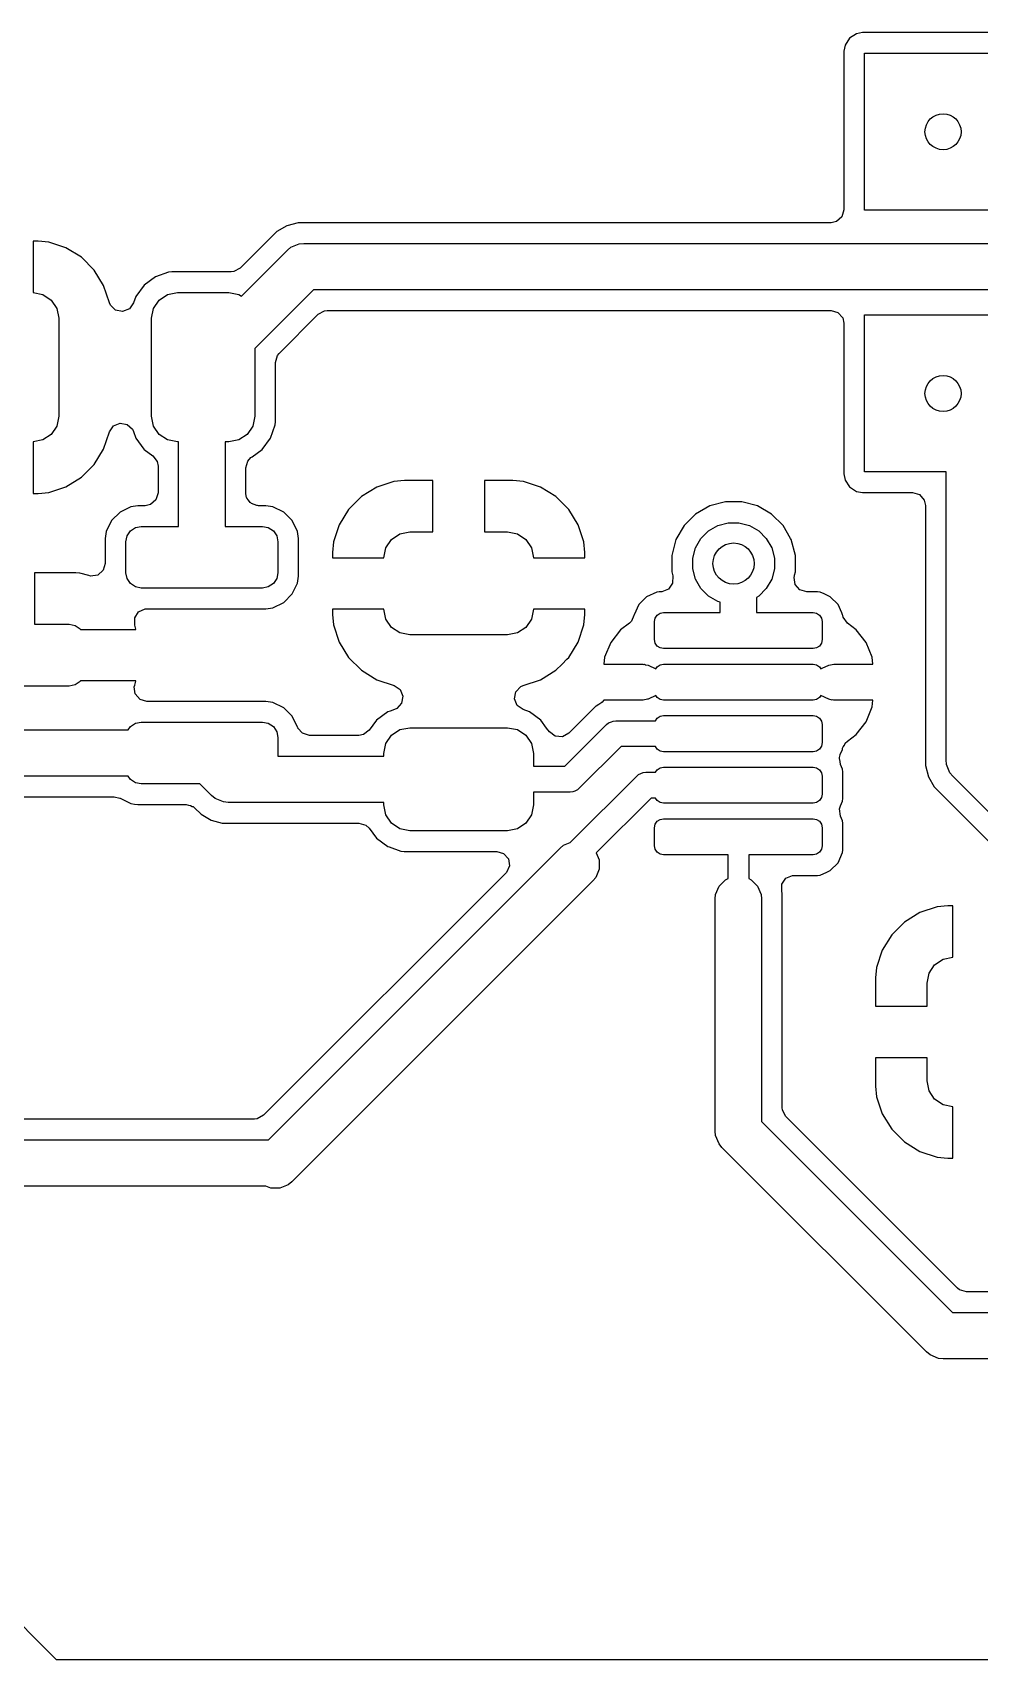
# Model space of a CAD drawing. Extents: x 0.21 to 2.59, y 0.21 to 1.79.
# Drawn here: x 1.272 to 1.634, y 0.766 to 1.388 of the extents above; entities that cross this region are included whole.
import ezdxf

# ---------------------------------------------------------------- set-up
doc = ezdxf.new("R2010")
doc.units = 0
doc.header["$MEASUREMENT"] = 0
doc.layers.add('BLACK', color=7, linetype='CONTINUOUS')

msp = doc.modelspace()

# ---------------------------------------------------------------- linework, layer by layer
at = {"layer": 'BLACK', "linetype": 'CONTINUOUS'}
for p, q in [((1.58692, 1.38744), (1.58431, 1.38569)), ((1.58922, 1.38789), (1.58692, 1.38744)), ((1.58692, 1.38744), (1.58692, 1.38744)), ((1.65078, 1.38789), (1.58922, 1.38789)), ((1.58922, 1.38789), (1.58922, 1.38789)), ((1.58256, 1.38308), (1.58211, 1.38078)), ((1.58211, 1.38078), (1.58211, 1.3201)), ((1.58431, 1.38569), (1.58256, 1.38308)), ((1.58256, 1.38308), (1.58256, 1.38308)), ((1.59, 1.32), (1.59, 1.38)), ((1.59, 1.38), (1.65, 1.38)), ((1.58211, 1.3201), (1.58133, 1.31746)), ((1.65, 1.32), (1.59, 1.32)), ((1.36558, 1.31187), (1.35158, 1.29787)), ((1.3694, 1.31407), (1.36558, 1.31187)), ((1.37366, 1.31522), (1.3694, 1.31407)), ((1.3694, 1.31407), (1.3694, 1.31407)), ((1.57722, 1.31522), (1.37366, 1.31522)), ((1.57925, 1.31566), (1.57722, 1.31522)), ((1.58133, 1.31746), (1.57925, 1.31566)), ((1.27441, 1.30823), (1.27244, 1.30823)), ((1.27244, 1.30823), (1.27244, 1.28854)), ((1.27845, 1.30782), (1.27441, 1.30823)), ((1.285, 1.30564), (1.27845, 1.30782)), ((1.27845, 1.30782), (1.27845, 1.30782)), ((1.29088, 1.30202), (1.285, 1.30564)), ((1.285, 1.30564), (1.285, 1.30564)), ((1.3696, 1.30473), (1.37094, 1.30583)), ((1.37094, 1.30583), (1.37414, 1.30715)), ((1.37414, 1.30715), (1.37587, 1.30732)), ((1.37414, 1.30715), (1.37414, 1.30715)), ((1.37587, 1.30732), (1.68, 1.30732)), ((1.29576, 1.29714), (1.29088, 1.30202)), ((1.352, 1.28713), (1.3696, 1.30473)), ((1.29938, 1.29126), (1.29576, 1.29714)), ((1.31918, 1.29456), (1.31488, 1.29138)), ((1.32422, 1.29632), (1.31918, 1.29456)), ((1.31918, 1.29456), (1.31918, 1.29456)), ((1.32542, 1.29644), (1.32422, 1.29632)), ((1.32422, 1.29632), (1.32422, 1.29632)), ((1.34813, 1.29644), (1.32542, 1.29644)), ((1.34916, 1.29655), (1.34813, 1.29644)), ((1.35158, 1.29787), (1.34916, 1.29655)), ((1.27244, 1.28854), (1.27621, 1.28779)), ((1.27621, 1.28779), (1.2794, 1.28566)), ((1.30158, 1.28464), (1.29938, 1.29126)), ((1.29938, 1.29126), (1.29938, 1.29126)), ((1.3117, 1.28708), (1.31082, 1.28457)), ((1.31488, 1.29138), (1.3117, 1.28708)), ((1.3206, 1.28566), (1.32379, 1.28779)), ((1.32379, 1.28779), (1.32756, 1.28854)), ((1.32756, 1.28854), (1.34724, 1.28854)), ((1.34724, 1.28854), (1.35101, 1.28779)), ((1.35101, 1.28779), (1.352, 1.28713)), ((1.37954, 1.28961), (1.35709, 1.26716)), ((1.67114, 1.28961), (1.37954, 1.28961)), ((1.2794, 1.28566), (1.28153, 1.28247)), ((1.28153, 1.28247), (1.28228, 1.2787)), ((1.30198, 1.28375), (1.30158, 1.28464)), ((1.30396, 1.28185), (1.30198, 1.28375)), ((1.30666, 1.28132), (1.30396, 1.28185)), ((1.30922, 1.28233), (1.30666, 1.28132)), ((1.31082, 1.28457), (1.30922, 1.28233)), ((1.31772, 1.2787), (1.31847, 1.28247)), ((1.31847, 1.28247), (1.3206, 1.28566)), ((1.38138, 1.28028), (1.38379, 1.2816)), ((1.38379, 1.2816), (1.38483, 1.28171)), ((1.38483, 1.28171), (1.57722, 1.28171)), ((1.57722, 1.28171), (1.57986, 1.28094)), ((1.57986, 1.28094), (1.58167, 1.27886)), ((1.28228, 1.2787), (1.28228, 1.2413)), ((1.31772, 1.2413), (1.31772, 1.2787)), ((1.36641, 1.26532), (1.38138, 1.28028)), ((1.58167, 1.27886), (1.58211, 1.27683)), ((1.58211, 1.27683), (1.58211, 1.21922)), ((1.59, 1.22), (1.59, 1.28)), ((1.59, 1.28), (1.65, 1.28)), ((1.35709, 1.26716), (1.35709, 1.2413)), ((1.36498, 1.26187), (1.36576, 1.26451)), ((1.36576, 1.26451), (1.36641, 1.26532)), ((1.36498, 1.23916), (1.36498, 1.26187)), ((1.28153, 1.23753), (1.2794, 1.23434)), ((1.28228, 1.2413), (1.28153, 1.23753)), ((1.30158, 1.23536), (1.30314, 1.23762)), ((1.30314, 1.23762), (1.30568, 1.23868)), ((1.30568, 1.23868), (1.30839, 1.23819)), ((1.30839, 1.23819), (1.31041, 1.23632)), ((1.31847, 1.23753), (1.31772, 1.2413)), ((1.3206, 1.23434), (1.31847, 1.23753)), ((1.35634, 1.23753), (1.3542, 1.23434)), ((1.35709, 1.2413), (1.35634, 1.23753)), ((1.36399, 1.23544), (1.36487, 1.23796)), ((1.36487, 1.23796), (1.36498, 1.23916)), ((1.36487, 1.23796), (1.36487, 1.23796)), ((1.27621, 1.23221), (1.27244, 1.23146)), ((1.27244, 1.23146), (1.27244, 1.21177)), ((1.2794, 1.23434), (1.27621, 1.23221)), ((1.29938, 1.22874), (1.30158, 1.23536)), ((1.31041, 1.23632), (1.31082, 1.23543)), ((1.31082, 1.23543), (1.3117, 1.23292)), ((1.3117, 1.23292), (1.31479, 1.22874)), ((1.32379, 1.23221), (1.3206, 1.23434)), ((1.32756, 1.23146), (1.32379, 1.23221)), ((1.32805, 1.23146), (1.32756, 1.23146)), ((1.32805, 1.19921), (1.32805, 1.23146)), ((1.34724, 1.23146), (1.34577, 1.23146)), ((1.34577, 1.23146), (1.34577, 1.19921)), ((1.35101, 1.23221), (1.34724, 1.23146)), ((1.3542, 1.23434), (1.35101, 1.23221)), ((1.35993, 1.22862), (1.3631, 1.23292)), ((1.3631, 1.23292), (1.36399, 1.23544)), ((1.29576, 1.22286), (1.29938, 1.22874)), ((1.29938, 1.22874), (1.29938, 1.22874)), ((1.31479, 1.22874), (1.31488, 1.22862)), ((1.31488, 1.22862), (1.31817, 1.22618)), ((1.31817, 1.22618), (1.31984, 1.22399)), ((1.35444, 1.22417), (1.35564, 1.22546)), ((1.35564, 1.22546), (1.35614, 1.22582)), ((1.35614, 1.22582), (1.35993, 1.22862)), ((1.29088, 1.21798), (1.29576, 1.22286)), ((1.31984, 1.22399), (1.32016, 1.22225)), ((1.32016, 1.22225), (1.32016, 1.21199)), ((1.35366, 1.22153), (1.35444, 1.22417)), ((1.35366, 1.21199), (1.35366, 1.22153)), ((1.58211, 1.21922), (1.58256, 1.21692)), ((1.62114, 1.22), (1.59, 1.22)), ((1.62114, 1.11), (1.62114, 1.22)), ((1.27845, 1.21218), (1.285, 1.21436)), ((1.285, 1.21436), (1.29088, 1.21798)), ((1.285, 1.21436), (1.285, 1.21436)), ((1.40374, 1.21419), (1.39786, 1.21056)), ((1.41029, 1.21636), (1.40374, 1.21419)), ((1.40374, 1.21419), (1.40374, 1.21419)), ((1.41433, 1.21677), (1.41029, 1.21636)), ((1.42516, 1.21677), (1.41433, 1.21677)), ((1.41433, 1.21677), (1.41433, 1.21677)), ((1.42516, 1.19709), (1.42516, 1.21677)), ((1.45567, 1.21677), (1.44484, 1.21677)), ((1.44484, 1.21677), (1.44484, 1.19709)), ((1.45971, 1.21636), (1.45567, 1.21677)), ((1.46626, 1.21419), (1.45971, 1.21636)), ((1.45971, 1.21636), (1.45971, 1.21636)), ((1.47214, 1.21056), (1.46626, 1.21419)), ((1.46626, 1.21419), (1.46626, 1.21419)), ((1.58256, 1.21692), (1.58256, 1.21692)), ((1.58256, 1.21692), (1.58431, 1.21431)), ((1.58431, 1.21431), (1.58692, 1.21256)), ((1.58692, 1.21256), (1.58692, 1.21256)), ((1.58692, 1.21256), (1.58922, 1.21211)), ((1.27244, 1.21177), (1.27441, 1.21177)), ((1.27441, 1.21177), (1.27845, 1.21218)), ((1.27441, 1.21177), (1.27441, 1.21177)), ((1.30979, 1.20672), (1.30565, 1.20469)), ((1.31247, 1.20711), (1.30979, 1.20672)), ((1.31528, 1.20711), (1.31247, 1.20711)), ((1.3173, 1.20755), (1.31528, 1.20711)), ((1.31938, 1.20935), (1.3173, 1.20755)), ((1.32016, 1.21199), (1.31938, 1.20935)), ((1.35386, 1.21061), (1.35366, 1.21199)), ((1.35401, 1.21037), (1.35386, 1.21061)), ((1.3541, 1.20996), (1.35401, 1.21037)), ((1.35478, 1.20917), (1.3541, 1.20996)), ((1.35535, 1.2083), (1.35478, 1.20917)), ((1.35567, 1.20815), (1.35535, 1.2083)), ((1.3559, 1.20788), (1.35567, 1.20815)), ((1.3569, 1.20759), (1.3559, 1.20788)), ((1.35785, 1.20716), (1.3569, 1.20759)), ((1.3582, 1.20721), (1.35785, 1.20716)), ((1.35854, 1.20711), (1.3582, 1.20721)), ((1.36135, 1.20711), (1.35854, 1.20711)), ((1.36403, 1.20672), (1.36135, 1.20711)), ((1.36135, 1.20711), (1.36135, 1.20711)), ((1.36817, 1.20469), (1.36403, 1.20672)), ((1.39786, 1.21056), (1.39298, 1.20568)), ((1.47702, 1.20568), (1.47214, 1.21056)), ((1.53087, 1.20703), (1.52548, 1.20392)), ((1.53689, 1.20864), (1.53087, 1.20703)), ((1.53087, 1.20703), (1.53087, 1.20703)), ((1.54311, 1.20864), (1.53689, 1.20864)), ((1.54913, 1.20703), (1.54311, 1.20864)), ((1.55452, 1.20392), (1.54913, 1.20703)), ((1.54913, 1.20703), (1.54913, 1.20703)), ((1.54913, 1.20703), (1.54913, 1.20703)), ((1.58922, 1.21211), (1.58922, 1.21211)), ((1.58922, 1.21211), (1.58922, 1.21211)), ((1.58922, 1.21211), (1.60837, 1.21211)), ((1.60837, 1.21211), (1.61101, 1.21133)), ((1.61101, 1.21133), (1.61281, 1.20925)), ((1.61281, 1.20925), (1.61325, 1.20722)), ((1.61325, 1.20722), (1.61325, 1.11221)), ((1.30239, 1.20144), (1.30037, 1.1973)), ((1.30565, 1.20469), (1.30239, 1.20144)), ((1.37143, 1.20144), (1.36817, 1.20469)), ((1.37345, 1.1973), (1.37143, 1.20144)), ((1.37143, 1.20144), (1.37143, 1.20144)), ((1.37143, 1.20144), (1.37143, 1.20144)), ((1.38936, 1.19981), (1.38718, 1.19326)), ((1.39298, 1.20568), (1.38936, 1.19981)), ((1.38936, 1.19981), (1.38936, 1.19981)), ((1.48064, 1.19981), (1.47702, 1.20568)), ((1.48282, 1.19326), (1.48064, 1.19981)), ((1.48064, 1.19981), (1.48064, 1.19981)), ((1.52548, 1.20392), (1.52108, 1.19952)), ((1.52548, 1.20392), (1.52548, 1.20392)), ((1.53397, 1.19955), (1.53794, 1.20061)), ((1.53794, 1.20061), (1.54206, 1.20061)), ((1.54206, 1.20061), (1.54603, 1.19955)), ((1.55892, 1.19952), (1.55452, 1.20392)), ((1.55452, 1.20392), (1.55452, 1.20392)), ((1.30037, 1.1973), (1.29998, 1.19462)), ((1.29998, 1.19462), (1.29998, 1.18506)), ((1.30787, 1.19331), (1.30832, 1.19557)), ((1.30832, 1.19557), (1.3096, 1.19748)), ((1.3096, 1.19748), (1.31152, 1.19876)), ((1.31152, 1.19876), (1.31378, 1.19921)), ((1.31378, 1.19921), (1.32805, 1.19921)), ((1.34577, 1.19921), (1.36004, 1.19921)), ((1.36004, 1.19921), (1.3623, 1.19876)), ((1.3623, 1.19876), (1.36422, 1.19748)), ((1.36422, 1.19748), (1.3655, 1.19557)), ((1.3655, 1.19557), (1.36594, 1.19331)), ((1.37384, 1.19462), (1.37345, 1.1973)), ((1.37384, 1.18921), (1.37384, 1.19462)), ((1.40721, 1.19101), (1.40934, 1.1942)), ((1.40934, 1.1942), (1.41253, 1.19634)), ((1.41253, 1.19634), (1.4163, 1.19709)), ((1.4163, 1.19709), (1.42516, 1.19709)), ((1.44484, 1.19709), (1.4537, 1.19709)), ((1.4537, 1.19709), (1.45747, 1.19634)), ((1.45747, 1.19634), (1.46066, 1.1942)), ((1.46066, 1.1942), (1.46279, 1.19101)), ((1.51797, 1.19413), (1.51636, 1.18811)), ((1.52108, 1.19952), (1.51797, 1.19413)), ((1.51797, 1.19413), (1.51797, 1.19413)), ((1.52108, 1.19952), (1.52108, 1.19952)), ((1.52545, 1.19103), (1.52751, 1.19459)), ((1.52751, 1.19459), (1.53041, 1.19749)), ((1.53041, 1.19749), (1.53397, 1.19955)), ((1.54603, 1.19955), (1.54959, 1.19749)), ((1.54959, 1.19749), (1.55249, 1.19459)), ((1.55249, 1.19459), (1.55455, 1.19103)), ((1.56175, 1.19462), (1.55892, 1.19952)), ((1.55892, 1.19952), (1.55892, 1.19952)), ((1.56203, 1.19413), (1.56175, 1.19462)), ((1.56364, 1.18811), (1.56203, 1.19413)), ((1.30787, 1.1815), (1.30787, 1.19331)), ((1.36594, 1.19331), (1.36594, 1.1815)), ((1.37384, 1.18019), (1.37384, 1.18921)), ((1.38718, 1.19326), (1.38677, 1.18921)), ((1.38677, 1.18921), (1.38677, 1.18724)), ((1.38718, 1.19326), (1.38718, 1.19326)), ((1.40646, 1.18724), (1.40721, 1.19101)), ((1.46279, 1.19101), (1.46354, 1.18724)), ((1.48323, 1.18921), (1.48282, 1.19326)), ((1.48323, 1.18724), (1.48323, 1.18921)), ((1.48323, 1.18921), (1.48323, 1.18921)), ((1.51636, 1.18811), (1.51636, 1.18189)), ((1.52439, 1.18706), (1.52545, 1.19103)), ((1.55455, 1.19103), (1.55561, 1.18706)), ((1.56364, 1.18189), (1.56364, 1.18811)), ((1.28881, 1.1815), (1.27293, 1.1815)), ((1.27293, 1.1815), (1.27293, 1.16181)), ((1.29026, 1.18138), (1.28881, 1.1815)), ((1.29374, 1.18037), (1.29026, 1.18138)), ((1.29026, 1.18138), (1.29026, 1.18138)), ((1.29921, 1.18242), (1.29713, 1.18062)), ((1.29998, 1.18506), (1.29921, 1.18242)), ((1.30832, 1.17924), (1.30787, 1.1815)), ((1.36594, 1.1815), (1.3655, 1.17924)), ((1.38677, 1.18724), (1.40646, 1.18724)), ((1.46354, 1.18724), (1.48323, 1.18724)), ((1.51636, 1.18189), (1.51649, 1.18138)), ((1.51649, 1.18138), (1.51678, 1.1803)), ((1.52439, 1.18294), (1.52439, 1.18706)), ((1.52545, 1.17897), (1.52439, 1.18294)), ((1.55561, 1.18294), (1.55455, 1.17897)), ((1.55561, 1.18706), (1.55561, 1.18294)), ((1.5633, 1.18062), (1.56364, 1.18189)), ((1.2944, 1.18023), (1.29374, 1.18037)), ((1.29713, 1.18062), (1.2944, 1.18023)), ((1.3096, 1.17732), (1.30832, 1.17924)), ((1.31152, 1.17604), (1.3096, 1.17732)), ((1.31378, 1.17559), (1.31152, 1.17604)), ((1.36004, 1.17559), (1.31378, 1.17559)), ((1.3623, 1.17604), (1.36004, 1.17559)), ((1.36422, 1.17732), (1.3623, 1.17604)), ((1.3655, 1.17924), (1.36422, 1.17732)), ((1.37143, 1.17337), (1.37345, 1.1775)), ((1.37345, 1.1775), (1.37384, 1.18019)), ((1.51518, 1.17527), (1.51265, 1.17419)), ((1.51672, 1.17755), (1.51518, 1.17527)), ((1.51678, 1.1803), (1.51672, 1.17755)), ((1.52751, 1.17541), (1.52545, 1.17897)), ((1.53041, 1.17251), (1.52751, 1.17541)), ((1.55249, 1.17541), (1.54959, 1.17251)), ((1.55455, 1.17897), (1.55249, 1.17541)), ((1.5631, 1.17973), (1.56322, 1.1803)), ((1.56349, 1.17701), (1.5631, 1.17973)), ((1.56322, 1.1803), (1.5633, 1.18062)), ((1.56529, 1.17493), (1.56349, 1.17701)), ((1.56793, 1.17415), (1.56529, 1.17493)), ((1.36403, 1.16809), (1.36817, 1.17011)), ((1.36817, 1.17011), (1.37143, 1.17337)), ((1.50377, 1.16933), (1.50206, 1.16546)), ((1.50677, 1.17233), (1.50377, 1.16933)), ((1.50377, 1.16933), (1.50377, 1.16933)), ((1.51065, 1.17404), (1.50677, 1.17233)), ((1.50677, 1.17233), (1.50677, 1.17233)), ((1.51159, 1.17415), (1.51065, 1.17404)), ((1.51065, 1.17404), (1.51065, 1.17404)), ((1.51207, 1.17415), (1.51159, 1.17415)), ((1.51159, 1.17415), (1.51159, 1.17415)), ((1.51265, 1.17419), (1.51207, 1.17415)), ((1.53397, 1.17045), (1.53041, 1.17251)), ((1.53494, 1.17019), (1.53397, 1.17045)), ((1.53494, 1.16626), (1.53494, 1.17019)), ((1.54959, 1.17251), (1.54872, 1.17201)), ((1.54872, 1.17201), (1.54872, 1.16626)), ((1.57207, 1.17415), (1.56793, 1.17415)), ((1.57301, 1.17404), (1.57207, 1.17415)), ((1.57207, 1.17415), (1.57207, 1.17415)), ((1.57455, 1.17337), (1.57301, 1.17404)), ((1.57689, 1.17233), (1.57455, 1.17337)), ((1.57989, 1.16933), (1.57689, 1.17233)), ((1.5813, 1.16615), (1.57989, 1.16933)), ((1.57989, 1.16933), (1.57989, 1.16933)), ((1.57989, 1.16933), (1.57989, 1.16933)), ((1.31126, 1.16145), (1.31127, 1.1642)), ((1.31127, 1.1642), (1.31276, 1.16651)), ((1.31276, 1.16651), (1.31526, 1.16765)), ((1.31526, 1.16765), (1.31595, 1.1677)), ((1.31595, 1.1677), (1.36135, 1.1677)), ((1.36135, 1.1677), (1.36224, 1.16783)), ((1.36224, 1.16783), (1.36403, 1.16809)), ((1.40646, 1.16756), (1.38677, 1.16756)), ((1.38677, 1.16756), (1.38677, 1.16559)), ((1.38677, 1.16559), (1.38718, 1.16155)), ((1.40721, 1.16379), (1.40646, 1.16756)), ((1.40934, 1.1606), (1.40721, 1.16379)), ((1.46279, 1.16379), (1.46066, 1.1606)), ((1.46354, 1.16756), (1.46279, 1.16379)), ((1.48323, 1.16756), (1.46354, 1.16756)), ((1.48282, 1.16155), (1.48323, 1.16559)), ((1.48323, 1.16559), (1.48323, 1.16756)), ((1.48323, 1.16559), (1.48323, 1.16559)), ((1.50099, 1.16301), (1.50019, 1.16224)), ((1.50189, 1.16512), (1.50099, 1.16301)), ((1.50196, 1.1651), (1.50189, 1.16512)), ((1.50206, 1.16546), (1.50196, 1.1651)), ((1.50984, 1.16281), (1.5101, 1.16413)), ((1.50984, 1.15593), (1.50984, 1.16281)), ((1.5101, 1.16413), (1.51085, 1.16525)), ((1.51085, 1.16525), (1.51197, 1.166)), ((1.51197, 1.166), (1.51329, 1.16626)), ((1.51329, 1.16626), (1.53494, 1.16626)), ((1.54872, 1.16626), (1.57037, 1.16626)), ((1.57037, 1.16626), (1.57169, 1.166)), ((1.57169, 1.166), (1.57281, 1.16525)), ((1.57281, 1.16525), (1.57356, 1.16413)), ((1.57356, 1.16413), (1.57382, 1.16281)), ((1.57382, 1.16281), (1.57382, 1.15593)), ((1.5816, 1.16546), (1.5813, 1.16615)), ((1.58168, 1.16517), (1.5816, 1.16546)), ((1.5816, 1.16546), (1.5816, 1.16546)), ((1.58185, 1.16446), (1.58168, 1.16517)), ((1.58347, 1.16224), (1.58185, 1.16446)), ((1.27293, 1.16181), (1.28622, 1.16181)), ((1.28622, 1.16181), (1.28848, 1.16136)), ((1.28848, 1.16136), (1.2904, 1.16008)), ((1.2904, 1.16008), (1.29056, 1.15984)), ((1.29056, 1.15984), (1.3117, 1.15984)), ((1.3117, 1.15994), (1.31126, 1.16145)), ((1.3117, 1.15984), (1.3117, 1.15994)), ((1.3117, 1.15984), (1.3117, 1.15984)), ((1.38718, 1.16155), (1.38936, 1.155)), ((1.41253, 1.15847), (1.40934, 1.1606)), ((1.4163, 1.15772), (1.41253, 1.15847)), ((1.4537, 1.15772), (1.4163, 1.15772)), ((1.45747, 1.15847), (1.4537, 1.15772)), ((1.46066, 1.1606), (1.45747, 1.15847)), ((1.48064, 1.155), (1.48282, 1.16155)), ((1.48282, 1.16155), (1.48282, 1.16155)), ((1.49679, 1.15963), (1.49308, 1.15479)), ((1.50019, 1.16224), (1.49679, 1.15963)), ((1.58687, 1.15963), (1.58347, 1.16224)), ((1.59058, 1.15479), (1.58687, 1.15963)), ((1.58687, 1.15963), (1.58687, 1.15963)), ((1.38936, 1.155), (1.38936, 1.155)), ((1.38936, 1.155), (1.39298, 1.14912)), ((1.47702, 1.14912), (1.48064, 1.155)), ((1.48064, 1.155), (1.48064, 1.155)), ((1.49308, 1.15479), (1.49075, 1.14917)), ((1.49308, 1.15479), (1.49308, 1.15479)), ((1.5101, 1.15461), (1.50984, 1.15593)), ((1.51085, 1.15349), (1.5101, 1.15461)), ((1.51197, 1.15274), (1.51085, 1.15349)), ((1.51329, 1.15248), (1.51197, 1.15274)), ((1.57037, 1.15248), (1.51329, 1.15248)), ((1.57169, 1.15274), (1.57037, 1.15248)), ((1.57281, 1.15349), (1.57169, 1.15274)), ((1.57356, 1.15461), (1.57281, 1.15349)), ((1.57382, 1.15593), (1.57356, 1.15461)), ((1.59291, 1.14917), (1.59058, 1.15479)), ((1.59058, 1.15479), (1.59058, 1.15479)), ((1.39298, 1.14912), (1.39786, 1.14424)), ((1.39786, 1.14424), (1.40374, 1.14062)), ((1.46626, 1.14062), (1.47214, 1.14424)), ((1.47214, 1.14424), (1.47447, 1.14657)), ((1.47447, 1.14657), (1.47637, 1.14847)), ((1.47637, 1.14847), (1.47702, 1.14912)), ((1.49075, 1.14917), (1.49041, 1.14657)), ((1.49041, 1.14657), (1.50536, 1.14657)), ((1.49041, 1.14657), (1.49041, 1.14657)), ((1.50536, 1.14657), (1.50575, 1.14649)), ((1.50575, 1.14649), (1.506, 1.14653)), ((1.506, 1.14653), (1.5064, 1.14636)), ((1.5064, 1.14636), (1.50733, 1.14616)), ((1.50733, 1.14616), (1.51036, 1.14482)), ((1.51036, 1.14482), (1.51085, 1.14557)), ((1.51085, 1.14557), (1.51197, 1.14631)), ((1.51197, 1.14631), (1.51329, 1.14657)), ((1.51329, 1.14657), (1.57037, 1.14657)), ((1.57037, 1.14657), (1.57169, 1.14631)), ((1.57169, 1.14631), (1.57281, 1.14557)), ((1.57281, 1.14557), (1.57331, 1.14482)), ((1.57331, 1.14482), (1.57388, 1.14508)), ((1.57388, 1.14508), (1.57633, 1.14616)), ((1.57633, 1.14616), (1.5783, 1.14657)), ((1.5783, 1.14657), (1.59325, 1.14657)), ((1.59325, 1.14657), (1.59291, 1.14917)), ((1.59291, 1.14917), (1.59291, 1.14917)), ((1.59325, 1.14657), (1.59325, 1.14657)), ((1.28622, 1.13819), (1.23996, 1.13819)), ((1.28848, 1.13864), (1.28622, 1.13819)), ((1.2904, 1.13992), (1.28848, 1.13864)), ((1.29056, 1.14016), (1.2904, 1.13992)), ((1.3117, 1.14016), (1.29056, 1.14016)), ((1.31111, 1.13788), (1.31126, 1.13855)), ((1.3115, 1.13516), (1.31111, 1.13788)), ((1.31126, 1.13855), (1.3117, 1.14006)), ((1.3117, 1.14006), (1.3117, 1.14016)), ((1.3117, 1.14016), (1.3117, 1.14016)), ((1.40374, 1.14062), (1.40374, 1.14062)), ((1.40374, 1.14062), (1.41036, 1.13842)), ((1.41036, 1.13842), (1.41262, 1.13686)), ((1.45685, 1.13604), (1.45875, 1.13802)), ((1.45875, 1.13802), (1.45964, 1.13842)), ((1.45964, 1.13842), (1.46626, 1.14062)), ((1.46626, 1.14062), (1.46626, 1.14062)), ((1.31331, 1.13308), (1.3115, 1.13516)), ((1.31595, 1.1323), (1.31331, 1.13308)), ((1.36135, 1.1323), (1.31595, 1.1323)), ((1.36403, 1.13191), (1.36135, 1.1323)), ((1.36135, 1.1323), (1.36135, 1.1323)), ((1.36817, 1.12989), (1.36403, 1.13191)), ((1.41319, 1.13161), (1.41132, 1.12959)), ((1.41262, 1.13686), (1.41368, 1.13432)), ((1.41368, 1.13432), (1.41319, 1.13161)), ((1.45632, 1.13334), (1.45685, 1.13604)), ((1.45733, 1.13078), (1.45632, 1.13334)), ((1.48966, 1.13194), (1.48856, 1.13108)), ((1.48969, 1.13201), (1.48966, 1.13194)), ((1.48979, 1.13209), (1.48969, 1.13201)), ((1.49041, 1.1328), (1.48979, 1.13209)), ((1.49284, 1.1328), (1.49041, 1.1328)), ((1.49314, 1.13281), (1.49284, 1.1328)), ((1.50541, 1.13281), (1.49314, 1.13281)), ((1.50711, 1.1332), (1.50541, 1.13281)), ((1.50738, 1.13323), (1.50711, 1.1332)), ((1.51036, 1.13455), (1.50738, 1.13323)), ((1.51085, 1.1338), (1.51036, 1.13455)), ((1.51197, 1.13306), (1.51085, 1.1338)), ((1.51329, 1.1328), (1.51197, 1.13306)), ((1.57037, 1.1328), (1.51329, 1.1328)), ((1.57169, 1.13306), (1.57037, 1.1328)), ((1.57281, 1.1338), (1.57169, 1.13306)), ((1.57331, 1.13455), (1.57281, 1.1338)), ((1.57633, 1.13321), (1.57331, 1.13455)), ((1.5776, 1.13284), (1.57633, 1.13321)), ((1.57796, 1.1329), (1.5776, 1.13284)), ((1.5783, 1.1328), (1.57796, 1.1329)), ((1.59325, 1.1328), (1.5783, 1.1328)), ((1.59291, 1.1302), (1.59325, 1.1328)), ((1.37143, 1.12663), (1.36817, 1.12989)), ((1.37345, 1.1225), (1.37143, 1.12663)), ((1.37143, 1.12663), (1.37143, 1.12663)), ((1.37143, 1.12663), (1.37143, 1.12663)), ((1.40792, 1.1283), (1.40362, 1.12512)), ((1.4088, 1.12861), (1.40792, 1.1283)), ((1.40792, 1.1283), (1.40792, 1.1283)), ((1.40792, 1.1283), (1.40792, 1.1283)), ((1.41043, 1.12918), (1.4088, 1.12861)), ((1.41132, 1.12959), (1.41043, 1.12918)), ((1.45957, 1.12918), (1.45733, 1.13078)), ((1.46208, 1.1283), (1.45957, 1.12918)), ((1.46638, 1.12512), (1.46208, 1.1283)), ((1.46208, 1.1283), (1.46208, 1.1283)), ((1.48713, 1.13025), (1.47703, 1.12015)), ((1.48732, 1.13036), (1.48713, 1.13025)), ((1.4875, 1.13047), (1.48732, 1.13036)), ((1.48856, 1.13108), (1.4875, 1.13047)), ((1.51021, 1.12492), (1.51085, 1.12588)), ((1.51085, 1.12588), (1.51197, 1.12663)), ((1.51197, 1.12663), (1.51329, 1.12689)), ((1.51329, 1.12689), (1.57037, 1.12689)), ((1.57037, 1.12689), (1.57169, 1.12663)), ((1.57169, 1.12663), (1.57281, 1.12588)), ((1.57281, 1.12588), (1.57356, 1.12476)), ((1.59058, 1.12458), (1.59291, 1.1302)), ((1.23107, 1.12146), (1.30879, 1.12146)), ((1.30879, 1.12146), (1.3096, 1.12268)), ((1.3096, 1.12268), (1.31152, 1.12396)), ((1.31152, 1.12396), (1.31378, 1.12441)), ((1.31378, 1.12441), (1.36004, 1.12441)), ((1.36004, 1.12441), (1.3623, 1.12396)), ((1.3623, 1.12396), (1.36422, 1.12268)), ((1.36422, 1.12268), (1.3655, 1.12076)), ((1.3655, 1.12076), (1.36594, 1.1185)), ((1.37354, 1.1223), (1.37345, 1.1225)), ((1.37358, 1.1222), (1.37354, 1.1223)), ((1.3736, 1.12218), (1.37358, 1.1222)), ((1.37361, 1.12216), (1.3736, 1.12218)), ((1.37362, 1.12216), (1.37361, 1.12216)), ((1.37538, 1.12013), (1.37362, 1.12216)), ((1.37802, 1.11935), (1.37538, 1.12013)), ((1.39689, 1.11935), (1.37802, 1.11935)), ((1.39863, 1.11967), (1.39689, 1.11935)), ((1.40082, 1.12133), (1.39863, 1.11967)), ((1.40362, 1.12512), (1.40082, 1.12133)), ((1.40721, 1.11621), (1.40934, 1.1194)), ((1.40934, 1.1194), (1.41253, 1.12153)), ((1.41253, 1.12153), (1.4163, 1.12228)), ((1.4163, 1.12228), (1.4537, 1.12228)), ((1.4537, 1.12228), (1.45747, 1.12153)), ((1.45747, 1.12153), (1.46066, 1.1194)), ((1.46066, 1.1194), (1.46279, 1.11621)), ((1.46857, 1.12216), (1.46638, 1.12512)), ((1.46965, 1.1207), (1.46857, 1.12216)), ((1.46967, 1.12068), (1.46965, 1.1207)), ((1.47187, 1.11903), (1.46967, 1.12068)), ((1.47461, 1.11883), (1.47187, 1.11903)), ((1.47703, 1.12015), (1.47461, 1.11883)), ((1.47556, 1.10752), (1.49152, 1.12348)), ((1.49152, 1.12348), (1.49227, 1.12409)), ((1.49227, 1.12409), (1.49339, 1.12456)), ((1.49227, 1.12409), (1.49227, 1.12409)), ((1.49339, 1.12456), (1.49404, 1.12483)), ((1.49404, 1.12483), (1.495, 1.12492)), ((1.49404, 1.12483), (1.49404, 1.12483)), ((1.495, 1.12492), (1.51021, 1.12492)), ((1.57356, 1.12476), (1.57382, 1.12344)), ((1.57382, 1.12344), (1.57382, 1.11656)), ((1.58347, 1.11713), (1.58687, 1.11974)), ((1.58687, 1.11974), (1.59058, 1.12458)), ((1.58687, 1.11974), (1.58687, 1.11974)), ((1.59058, 1.12458), (1.59058, 1.12458)), ((1.36594, 1.1185), (1.36594, 1.11146)), ((1.40646, 1.11244), (1.40721, 1.11621)), ((1.46279, 1.11621), (1.46354, 1.11244)), ((1.49704, 1.11508), (1.48108, 1.09912)), ((1.51021, 1.11508), (1.49704, 1.11508)), ((1.51085, 1.11412), (1.51021, 1.11508)), ((1.51197, 1.11337), (1.51085, 1.11412)), ((1.51329, 1.11311), (1.51197, 1.11337)), ((1.57037, 1.11311), (1.51329, 1.11311)), ((1.57169, 1.11337), (1.57037, 1.11311)), ((1.57281, 1.11412), (1.57169, 1.11337)), ((1.57356, 1.11524), (1.57281, 1.11412)), ((1.57382, 1.11656), (1.57356, 1.11524)), ((1.58076, 1.112), (1.5816, 1.11391)), ((1.5816, 1.11391), (1.58166, 1.11441)), ((1.58166, 1.11441), (1.58187, 1.11497)), ((1.58187, 1.11497), (1.58235, 1.11562)), ((1.58235, 1.11562), (1.58267, 1.11636)), ((1.58267, 1.11636), (1.58347, 1.11713)), ((1.36594, 1.11146), (1.40646, 1.11146)), ((1.40646, 1.11146), (1.40646, 1.11244)), ((1.46354, 1.11244), (1.46354, 1.10752)), ((1.46354, 1.10752), (1.47556, 1.10752)), ((1.51085, 1.1062), (1.51197, 1.10694)), ((1.51197, 1.10694), (1.51329, 1.1072)), ((1.51329, 1.1072), (1.57037, 1.1072)), ((1.57037, 1.1072), (1.57169, 1.10694)), ((1.57169, 1.10694), (1.57281, 1.1062)), ((1.58041, 1.11051), (1.58048, 1.11077)), ((1.58066, 1.10936), (1.58041, 1.11051)), ((1.58046, 1.11091), (1.58071, 1.11187)), ((1.58048, 1.11077), (1.58046, 1.11091)), ((1.58081, 1.10819), (1.58066, 1.10936)), ((1.58071, 1.11187), (1.58076, 1.112)), ((1.5816, 1.1064), (1.58081, 1.10819)), ((1.61325, 1.11221), (1.61325, 1.10779)), ((1.61325, 1.10779), (1.61439, 1.10353)), ((1.62131, 1.10827), (1.62114, 1.11)), ((1.62263, 1.10508), (1.62131, 1.10827)), ((1.62131, 1.10827), (1.62131, 1.10827)), ((1.30879, 1.10374), (1.2274, 1.10374)), ((1.3096, 1.10252), (1.30879, 1.10374)), ((1.31152, 1.10124), (1.3096, 1.10252)), ((1.31378, 1.10079), (1.31152, 1.10124)), ((1.33619, 1.10079), (1.31378, 1.10079)), ((1.34065, 1.09633), (1.33619, 1.10079)), ((1.4776, 1.07841), (1.50299, 1.10379)), ((1.50299, 1.10379), (1.50373, 1.10441)), ((1.50373, 1.10441), (1.5055, 1.10514)), ((1.5055, 1.10514), (1.50647, 1.10524)), ((1.5055, 1.10514), (1.5055, 1.10514)), ((1.50647, 1.10524), (1.51021, 1.10524)), ((1.51021, 1.10524), (1.51085, 1.1062)), ((1.57281, 1.1062), (1.57356, 1.10508)), ((1.57356, 1.10508), (1.57382, 1.10376)), ((1.57382, 1.10376), (1.57382, 1.09687)), ((1.58171, 1.10545), (1.5816, 1.1064)), ((1.58171, 1.09518), (1.58171, 1.10545)), ((1.61439, 1.10353), (1.6166, 1.09971)), ((1.62374, 1.10374), (1.62263, 1.10508)), ((1.64524, 1.08224), (1.62374, 1.10374)), ((1.2252, 1.09585), (1.30342, 1.09585)), ((1.30342, 1.09585), (1.30556, 1.09535)), ((1.30556, 1.09535), (1.30565, 1.09531)), ((1.30565, 1.09531), (1.30565, 1.09531)), ((1.30565, 1.09531), (1.30979, 1.09328)), ((1.34199, 1.09523), (1.34065, 1.09633)), ((1.34386, 1.09446), (1.34199, 1.09523)), ((1.34199, 1.09523), (1.34199, 1.09523)), ((1.34518, 1.09391), (1.34386, 1.09446)), ((1.4776, 1.09768), (1.46354, 1.09768)), ((1.46354, 1.09768), (1.46354, 1.09276)), ((1.47856, 1.09777), (1.4776, 1.09768)), ((1.47931, 1.09808), (1.47856, 1.09777)), ((1.47856, 1.09777), (1.47856, 1.09777)), ((1.48033, 1.09851), (1.47931, 1.09808)), ((1.48108, 1.09912), (1.48033, 1.09851)), ((1.48033, 1.09851), (1.48033, 1.09851)), ((1.5085, 1.09539), (1.48756, 1.07445)), ((1.51021, 1.09539), (1.5085, 1.09539)), ((1.51085, 1.09443), (1.51021, 1.09539)), ((1.51197, 1.09369), (1.51085, 1.09443)), ((1.57281, 1.09443), (1.57169, 1.09369)), ((1.57356, 1.09555), (1.57281, 1.09443)), ((1.57382, 1.09687), (1.57356, 1.09555)), ((1.58081, 1.09244), (1.5816, 1.09423)), ((1.5816, 1.09423), (1.58171, 1.09518)), ((1.5816, 1.09423), (1.5816, 1.09423)), ((1.5816, 1.09423), (1.5816, 1.09423)), ((1.5816, 1.09423), (1.5816, 1.09423)), ((1.6166, 1.09971), (1.64121, 1.0751)), ((1.30979, 1.09328), (1.31113, 1.09309)), ((1.31113, 1.09309), (1.31247, 1.09289)), ((1.31247, 1.09289), (1.31247, 1.09289)), ((1.31247, 1.09289), (1.3309, 1.09289)), ((1.3309, 1.09289), (1.33175, 1.09265)), ((1.33175, 1.09265), (1.33263, 1.09258)), ((1.33263, 1.09258), (1.33317, 1.09223)), ((1.33317, 1.09223), (1.33354, 1.09212)), ((1.33354, 1.09212), (1.33384, 1.09191)), ((1.33384, 1.09191), (1.33411, 1.0917)), ((1.33411, 1.0917), (1.33662, 1.08919)), ((1.33662, 1.08919), (1.33981, 1.08735)), ((1.34691, 1.09374), (1.34518, 1.09391)), ((1.34518, 1.09391), (1.34518, 1.09391)), ((1.40646, 1.09374), (1.34691, 1.09374)), ((1.40646, 1.09276), (1.40646, 1.09374)), ((1.40721, 1.08899), (1.40646, 1.09276)), ((1.40934, 1.0858), (1.40721, 1.08899)), ((1.46279, 1.08899), (1.46066, 1.0858)), ((1.46354, 1.09276), (1.46279, 1.08899)), ((1.51329, 1.09343), (1.51197, 1.09369)), ((1.57037, 1.09343), (1.51329, 1.09343)), ((1.57169, 1.09369), (1.57037, 1.09343)), ((1.58046, 1.09123), (1.58081, 1.09244)), ((1.58081, 1.0885), (1.58046, 1.09123)), ((1.5816, 1.08672), (1.58081, 1.0885)), ((1.33981, 1.08735), (1.34044, 1.08699)), ((1.34044, 1.08699), (1.3447, 1.08585)), ((1.3447, 1.08585), (1.3447, 1.08585)), ((1.3447, 1.08585), (1.39689, 1.08585)), ((1.39689, 1.08585), (1.39953, 1.08507)), ((1.39953, 1.08507), (1.40082, 1.08386)), ((1.40082, 1.08386), (1.40362, 1.08007)), ((1.41253, 1.08366), (1.40934, 1.0858)), ((1.4163, 1.08291), (1.41253, 1.08366)), ((1.4537, 1.08291), (1.4163, 1.08291)), ((1.45747, 1.08366), (1.4537, 1.08291)), ((1.46066, 1.0858), (1.45747, 1.08366)), ((1.50984, 1.08407), (1.5101, 1.08539)), ((1.50984, 1.07719), (1.50984, 1.08407)), ((1.5101, 1.08539), (1.51085, 1.08651)), ((1.51085, 1.08651), (1.51197, 1.08726)), ((1.51197, 1.08726), (1.51329, 1.08752)), ((1.51329, 1.08752), (1.57037, 1.08752)), ((1.57037, 1.08752), (1.57169, 1.08726)), ((1.57169, 1.08726), (1.57281, 1.08651)), ((1.57281, 1.08651), (1.57356, 1.08539)), ((1.57356, 1.08539), (1.57382, 1.08407)), ((1.57382, 1.08407), (1.57382, 1.07719)), ((1.58171, 1.08577), (1.5816, 1.08672)), ((1.58171, 1.07549), (1.58171, 1.08577)), ((1.36232, 0.96484), (1.47374, 1.07626)), ((1.40362, 1.08007), (1.40362, 1.08007)), ((1.40362, 1.08007), (1.40362, 1.08007)), ((1.40362, 1.08007), (1.40792, 1.0769)), ((1.40792, 1.0769), (1.40839, 1.07673)), ((1.40839, 1.07673), (1.41296, 1.07513)), ((1.47374, 1.07626), (1.47508, 1.07737)), ((1.47508, 1.07737), (1.4776, 1.07841)), ((1.5101, 1.07587), (1.50984, 1.07719)), ((1.51085, 1.07475), (1.5101, 1.07587)), ((1.57356, 1.07587), (1.57281, 1.07475)), ((1.57382, 1.07719), (1.57356, 1.07587)), ((1.5816, 1.07454), (1.58171, 1.07549)), ((1.41296, 1.07513), (1.41416, 1.07502)), ((1.41416, 1.07502), (1.44954, 1.07502)), ((1.44954, 1.07502), (1.45218, 1.07424)), ((1.45218, 1.07424), (1.45398, 1.07217)), ((1.45438, 1.06944), (1.45323, 1.06694)), ((1.45398, 1.07217), (1.45438, 1.06944)), ((1.48756, 1.07445), (1.48869, 1.07173)), ((1.48869, 1.07173), (1.48869, 1.06827)), ((1.51197, 1.074), (1.51085, 1.07475)), ((1.51329, 1.07374), (1.51197, 1.074)), ((1.53789, 1.07374), (1.51329, 1.07374)), ((1.53789, 1.0646), (1.53789, 1.07374)), ((1.57037, 1.07374), (1.54577, 1.07374)), ((1.54577, 1.07374), (1.54577, 1.0646)), ((1.57169, 1.074), (1.57037, 1.07374)), ((1.57281, 1.07475), (1.57169, 1.074)), ((1.57689, 1.06767), (1.57989, 1.07067)), ((1.57989, 1.07067), (1.5816, 1.07454)), ((1.45299, 1.06669), (1.36048, 0.97417)), ((1.48626, 1.06374), (1.37126, 0.94874)), ((1.45323, 1.06694), (1.45299, 1.06669)), ((1.48737, 1.06508), (1.48626, 1.06374)), ((1.48869, 1.06827), (1.48737, 1.06508)), ((1.53447, 1.06175), (1.53691, 1.0642)), ((1.53691, 1.0642), (1.53789, 1.0646)), ((1.54577, 1.0646), (1.54675, 1.0642)), ((1.54675, 1.0642), (1.5492, 1.06175)), ((1.55847, 1.06245), (1.56001, 1.06473)), ((1.56001, 1.06473), (1.56254, 1.06581)), ((1.56254, 1.06581), (1.56312, 1.06585)), ((1.56312, 1.06585), (1.57207, 1.06585)), ((1.57207, 1.06585), (1.57301, 1.06596)), ((1.57207, 1.06585), (1.57207, 1.06585)), ((1.57301, 1.06596), (1.57563, 1.06711)), ((1.57563, 1.06711), (1.57689, 1.06767)), ((1.57689, 1.06767), (1.57689, 1.06767)), ((1.57689, 1.06767), (1.57689, 1.06767)), ((1.53297, 1.05683), (1.53314, 1.05856)), ((1.53297, 0.96817), (1.53297, 1.05683)), ((1.53314, 1.05856), (1.53447, 1.06175)), ((1.5492, 1.06175), (1.55052, 1.05856)), ((1.55052, 1.05856), (1.55069, 1.05683)), ((1.55069, 1.05683), (1.55069, 0.97184)), ((1.5584, 1.0597), (1.55847, 1.06245)), ((1.55858, 1.05904), (1.5584, 1.0597)), ((1.55858, 1.02667), (1.55858, 1.05904)), ((1.55858, 1.05904), (1.55858, 1.05904)), ((1.61119, 1.05164), (1.60532, 1.04802)), ((1.61774, 1.05382), (1.61119, 1.05164)), ((1.61119, 1.05164), (1.61119, 1.05164)), ((1.62179, 1.05423), (1.61774, 1.05382)), ((1.62376, 1.05423), (1.62179, 1.05423)), ((1.62179, 1.05423), (1.62179, 1.05423)), ((1.62376, 1.03454), (1.62376, 1.05423)), ((1.62376, 1.05423), (1.62376, 1.05423)), ((1.60532, 1.04802), (1.60044, 1.04314)), ((1.60044, 1.04314), (1.59681, 1.03726)), ((1.59681, 1.03726), (1.59464, 1.03071)), ((1.59681, 1.03726), (1.59681, 1.03726)), ((1.6168, 1.03166), (1.61999, 1.03379)), ((1.61999, 1.03379), (1.62376, 1.03454)), ((1.55858, 0.98533), (1.55858, 1.02667)), ((1.59464, 1.03071), (1.59423, 1.02667)), ((1.59423, 1.02667), (1.59423, 1.01584)), ((1.59464, 1.03071), (1.59464, 1.03071)), ((1.61391, 1.0247), (1.61466, 1.02847)), ((1.61466, 1.02847), (1.6168, 1.03166)), ((1.61391, 1.01584), (1.61391, 1.0247)), ((1.59423, 1.01584), (1.61391, 1.01584)), ((1.61391, 0.99616), (1.59423, 0.99616)), ((1.59423, 0.99616), (1.59423, 0.98533)), ((1.61391, 0.9873), (1.61391, 0.99616)), ((1.55858, 0.97713), (1.55858, 0.98533)), ((1.59423, 0.98533), (1.59464, 0.98129)), ((1.61466, 0.98353), (1.61391, 0.9873)), ((1.6168, 0.98034), (1.61466, 0.98353)), ((1.55869, 0.97609), (1.55858, 0.97713)), ((1.56001, 0.97368), (1.55869, 0.97609)), ((1.59464, 0.98129), (1.59681, 0.97474)), ((1.61999, 0.97821), (1.6168, 0.98034)), ((1.62376, 0.97746), (1.61999, 0.97821)), ((1.62376, 0.95777), (1.62376, 0.97746)), ((1.35702, 0.97274), (1.23783, 0.97274)), ((1.35806, 0.97285), (1.35702, 0.97274)), ((1.36048, 0.97417), (1.35806, 0.97285)), ((1.55069, 0.97184), (1.62367, 0.89886)), ((1.62551, 0.90818), (1.56001, 0.97368)), ((1.59681, 0.97474), (1.59681, 0.97474)), ((1.59681, 0.97474), (1.60044, 0.96886)), ((1.11786, 0.96484), (1.36232, 0.96484)), ((1.53314, 0.96644), (1.53297, 0.96817)), ((1.53447, 0.96325), (1.53314, 0.96644)), ((1.53314, 0.96644), (1.53314, 0.96644)), ((1.60044, 0.96886), (1.60532, 0.96398)), ((1.60532, 0.96398), (1.61119, 0.96036)), ((1.53557, 0.96191), (1.53447, 0.96325)), ((1.61374, 0.88374), (1.53557, 0.96191)), ((1.61119, 0.96036), (1.61119, 0.96036)), ((1.61119, 0.96036), (1.61774, 0.95818)), ((1.61774, 0.95818), (1.61774, 0.95818)), ((1.61774, 0.95818), (1.62179, 0.95777)), ((1.62179, 0.95777), (1.62376, 0.95777)), ((1.62376, 0.95777), (1.62376, 0.95777)), ((1.36131, 0.94713), (1.109, 0.94713)), ((1.36327, 0.94631), (1.36131, 0.94713)), ((1.36673, 0.94631), (1.36327, 0.94631)), ((1.36992, 0.94763), (1.36673, 0.94631)), ((1.37126, 0.94874), (1.36992, 0.94763)), ((1.62632, 0.90753), (1.62551, 0.90818)), ((1.62896, 0.90675), (1.62632, 0.90753)), ((1.88904, 0.90675), (1.62896, 0.90675)), ((1.62367, 0.89886), (1.89433, 0.89886)), ((1.61508, 0.88263), (1.61374, 0.88374)), ((1.61827, 0.88131), (1.61508, 0.88263)), ((1.62, 0.88114), (1.61827, 0.88131)), ((1.61827, 0.88131), (1.61827, 0.88131)), ((1.898, 0.88114), (1.62, 0.88114)), ((1.19386, 0.85367), (1.28127, 0.76626)), ((1.28127, 0.76626), (2.13646, 0.76626))]:
    msp.add_line(p, q, dxfattribs=at)
at = {"layer": 'BLACK'}
for centre, radius in [((1.62, 1.35), 0.00689), ((1.62, 1.25), 0.00689), ((1.54, 1.185), 0.00787)]:
    msp.add_circle(centre, radius, dxfattribs=at)

doc.saveas('drawing.dxf')
